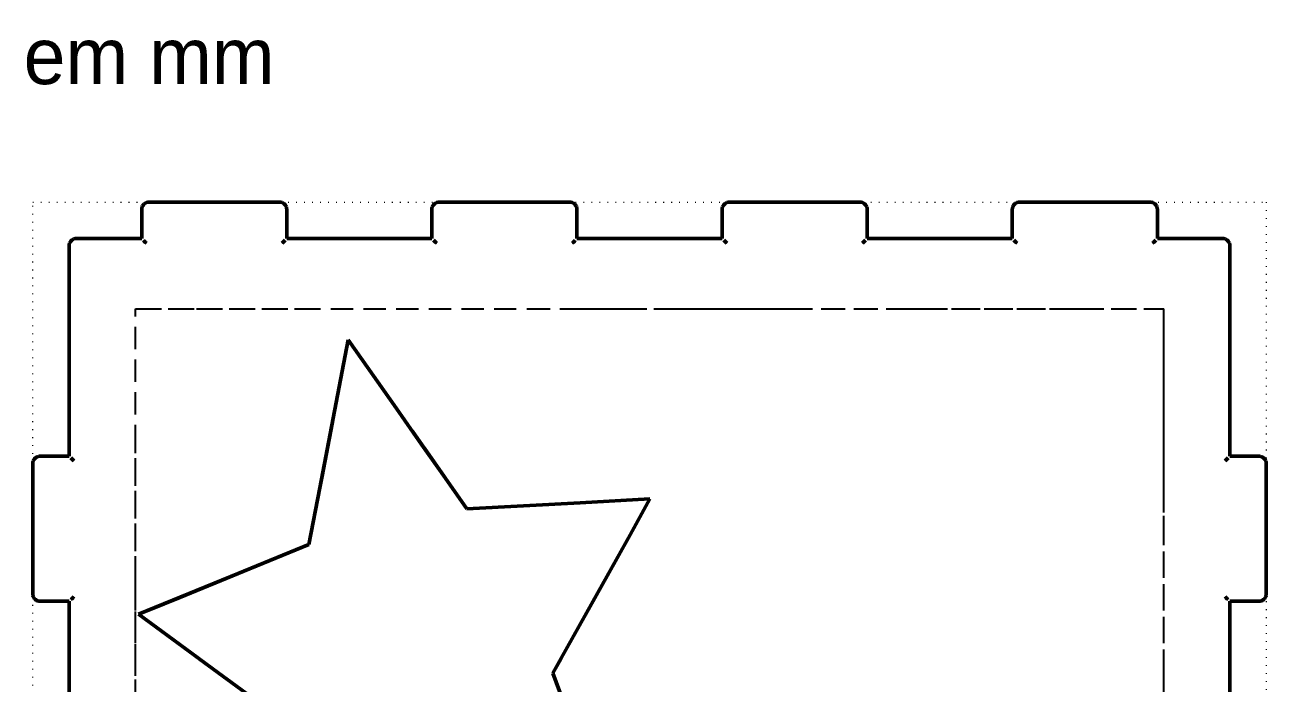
# Model space of a CAD drawing. Header units: millimetres. Extents: x 14 to 366, y 5 to 281.
# Drawn here: x 194.8 to 365.9, y 175.8 to 266.5 of the extents above; entities that cross this region are included whole.
import ezdxf

# ---------------------------------------------------------------- set-up
doc = ezdxf.new("R2010")
doc.units = ezdxf.units.MM
doc.linetypes.add('DOTTED', pattern=[1, 0, -1])
doc.linetypes.add('HIDDEN', pattern=[4.5, 3, -1.5])
for name, color, linetype, lineweight in [('HIDDEN', 8, 'HIDDEN', 25), ('REFERENCE', 8, 'DOTTED', 13), ('TEXT', 7, 'CONTINUOUS', 18), ('VISIBLE', 7, 'CONTINUOUS', 50)]:
    doc.layers.add(name, color=color, linetype=linetype, lineweight=lineweight)

msp = doc.modelspace()

# ---------------------------------------------------------------- linework, layer by layer
at = {"layer": 'HIDDEN'}
for p, q in [((210.63, 237.07), (210.87, 237.07)), ((210.87, 237.07), (210.87, 237.3)), ((211.1, 236.83), (211.23, 236.71)), ((211.23, 236.71), (211.37, 236.57)), ((211.37, 236.57), (211.53, 236.41)), ((230.21, 236.41), (230.37, 236.57)), ((230.37, 236.57), (230.51, 236.71)), ((230.51, 236.71), (230.64, 236.83)), ((250.63, 237.07), (250.87, 237.07)), ((250.87, 237.07), (250.87, 237.3)), ((251.1, 236.83), (251.23, 236.71)), ((251.23, 236.71), (251.37, 236.57)), ((251.37, 236.57), (251.53, 236.41)), ((270.21, 236.41), (270.37, 236.57)), ((270.37, 236.57), (270.51, 236.71)), ((270.51, 236.71), (270.64, 236.83)), ((291.1, 236.83), (291.23, 236.71)), ((291.23, 236.71), (291.37, 236.57)), ((291.37, 236.57), (291.53, 236.41)), ((310.21, 236.41), (310.37, 236.57)), ((310.37, 236.57), (310.51, 236.71)), ((310.51, 236.71), (310.64, 236.83)), ((310.87, 237.07), (310.87, 237.3)), ((310.87, 237.07), (311.11, 237.07)), ((331.1, 236.83), (331.23, 236.71)), ((331.23, 236.71), (331.37, 236.57)), ((331.37, 236.57), (331.53, 236.41)), ((350.21, 236.41), (350.37, 236.57)), ((350.37, 236.57), (350.51, 236.71)), ((350.51, 236.71), (350.64, 236.83)), ((350.87, 237.07), (350.87, 237.3)), ((350.87, 237.07), (351.11, 237.07)), ((210.01, 227.36), (351.76, 227.36)), ((210.01, 227.36), (210.32, 227.36)), ((210.01, 208.4), (210.01, 227.36)), ((210.01, 86.81), (210.01, 227.36)), ((210.32, 227.36), (210.62, 227.36)), ((210.62, 227.36), (218.42, 227.36)), ((218.42, 227.36), (232.45, 227.36)), ((232.45, 227.36), (264.17, 227.36)), ((264.17, 227.36), (271.2, 227.36)), ((271.2, 227.36), (276.96, 227.36)), ((276.96, 227.36), (284, 227.36)), ((284, 227.36), (298.26, 227.36)), ((298.26, 227.36), (300.33, 227.36)), ((300.33, 227.36), (316.09, 227.36)), ((316.09, 227.36), (318.94, 227.36)), ((318.94, 227.36), (336.95, 227.36)), ((336.95, 227.36), (339.99, 227.36)), ((339.99, 227.36), (351.76, 227.36)), ((351.76, 86.81), (351.76, 227.36)), ((351.76, 227.06), (351.76, 227.36)), ((351.76, 214.75), (351.76, 227.06)), ((239.35, 223.08), (248.19, 210.5)), ((351.76, 201.97), (351.76, 214.75)), ((248.19, 210.5), (255.7, 199.81)), ((233.93, 194.9), (236.86, 210.13)), ((200.63, 207.07), (200.87, 207.07)), ((200.87, 207.07), (200.87, 207.3)), ((210.01, 189.49), (210.01, 208.4)), ((360.87, 207.07), (360.87, 207.3)), ((360.87, 207.07), (361.1, 207.07)), ((201.1, 206.83), (201.23, 206.71)), ((201.23, 206.71), (201.37, 206.57)), ((201.37, 206.57), (201.53, 206.41)), ((360.21, 206.41), (360.37, 206.57)), ((360.37, 206.57), (360.51, 206.71)), ((360.51, 206.71), (360.64, 206.83)), ((351.76, 195.85), (351.76, 201.97)), ((255.7, 199.81), (269.34, 200.54)), ((269.34, 200.54), (280.93, 201.17)), ((273.7, 188.2), (280.93, 201.17)), ((351.76, 177.42), (351.76, 195.85)), ((210.01, 178.15), (210.01, 189.49)), ((201.1, 187.3), (201.23, 187.42)), ((201.23, 187.42), (201.37, 187.57)), ((201.37, 187.57), (201.53, 187.72)), ((267.56, 177.17), (273.7, 188.2)), ((360.21, 187.72), (360.37, 187.57)), ((360.37, 187.57), (360.51, 187.42)), ((360.51, 187.42), (360.64, 187.3)), ((210.01, 164.28), (210.01, 178.15)), ((220.5, 177.91), (232.32, 169.23)), ((267.56, 177.17), (273.06, 162.39)), ((351.76, 174.41), (351.76, 177.42))]:
    msp.add_line(p, q, dxfattribs=at)
at = {"layer": 'REFERENCE'}
for p, q in [((195.87, 242.07), (365.87, 242.07)), ((195.87, 72.07), (195.87, 242.07)), ((365.87, 242.07), (365.87, 72.07))]:
    msp.add_line(p, q, dxfattribs=at)
at = {"layer": 'VISIBLE'}
for p, q in [((210.88, 241.24), (210.93, 241.41)), ((210.93, 241.41), (211, 241.57)), ((211, 241.57), (211.1, 241.71)), ((211.1, 241.71), (211.23, 241.83)), ((211.23, 241.83), (211.37, 241.93)), ((211.37, 241.93), (211.53, 242)), ((211.53, 242), (211.7, 242.05)), ((211.7, 242.05), (211.87, 242.07)), ((211.87, 242.07), (229.87, 242.07)), ((229.87, 242.07), (230.04, 242.05)), ((230.04, 242.05), (230.21, 242)), ((230.21, 242), (230.37, 241.93)), ((230.37, 241.93), (230.51, 241.83)), ((230.51, 241.83), (230.64, 241.71)), ((230.64, 241.71), (230.74, 241.57)), ((230.74, 241.57), (230.81, 241.41)), ((230.81, 241.41), (230.85, 241.24)), ((250.88, 241.24), (250.93, 241.41)), ((250.93, 241.41), (251, 241.57)), ((251, 241.57), (251.1, 241.71)), ((251.1, 241.71), (251.23, 241.83)), ((251.23, 241.83), (251.37, 241.93)), ((251.37, 241.93), (251.53, 242)), ((251.53, 242), (251.7, 242.05)), ((251.7, 242.05), (251.87, 242.07)), ((251.87, 242.07), (269.87, 242.07)), ((269.87, 242.07), (270.04, 242.05)), ((270.04, 242.05), (270.21, 242)), ((270.21, 242), (270.37, 241.93)), ((270.37, 241.93), (270.51, 241.83)), ((270.51, 241.83), (270.64, 241.71)), ((270.64, 241.71), (270.74, 241.57)), ((270.74, 241.57), (270.81, 241.41)), ((270.81, 241.41), (270.85, 241.24)), ((290.88, 241.24), (290.93, 241.41)), ((290.93, 241.41), (291, 241.57)), ((291, 241.57), (291.1, 241.71)), ((291.1, 241.71), (291.23, 241.83)), ((291.23, 241.83), (291.37, 241.93)), ((291.37, 241.93), (291.53, 242)), ((291.53, 242), (291.7, 242.05)), ((291.7, 242.05), (291.87, 242.07)), ((291.87, 242.07), (309.87, 242.07)), ((309.87, 242.07), (310.04, 242.05)), ((310.04, 242.05), (310.21, 242)), ((310.21, 242), (310.37, 241.93)), ((310.37, 241.93), (310.51, 241.83)), ((310.51, 241.83), (310.64, 241.71)), ((310.64, 241.71), (310.74, 241.57)), ((310.74, 241.57), (310.81, 241.41)), ((310.81, 241.41), (310.85, 241.24)), ((330.88, 241.24), (330.93, 241.41)), ((330.93, 241.41), (331, 241.57)), ((331, 241.57), (331.1, 241.71)), ((331.1, 241.71), (331.23, 241.83)), ((331.23, 241.83), (331.37, 241.93)), ((331.37, 241.93), (331.53, 242)), ((331.53, 242), (331.7, 242.05)), ((331.7, 242.05), (331.87, 242.07)), ((331.87, 242.07), (349.87, 242.07)), ((349.87, 242.07), (350.04, 242.05)), ((350.04, 242.05), (350.21, 242)), ((350.21, 242), (350.37, 241.93)), ((350.37, 241.93), (350.51, 241.83)), ((350.51, 241.83), (350.64, 241.71)), ((350.64, 241.71), (350.74, 241.57)), ((350.74, 241.57), (350.81, 241.41)), ((350.81, 241.41), (350.85, 241.24)), ((210.87, 241.07), (210.88, 241.24)), ((210.87, 237.07), (210.87, 241.07)), ((230.85, 241.24), (230.87, 241.07)), ((230.87, 237.07), (230.87, 241.07)), ((250.87, 241.07), (250.88, 241.24)), ((250.87, 237.07), (250.87, 241.07)), ((270.85, 241.24), (270.87, 241.07)), ((270.87, 237.07), (270.87, 241.07)), ((290.87, 241.07), (290.88, 241.24)), ((290.87, 237.07), (290.87, 241.07)), ((310.85, 241.24), (310.87, 241.07)), ((310.87, 237.07), (310.87, 241.07)), ((330.87, 241.07), (330.88, 241.24)), ((330.87, 237.07), (330.87, 241.07)), ((350.85, 241.24), (350.87, 241.07)), ((350.87, 237.07), (350.87, 241.07)), ((200.87, 236.07), (200.88, 236.24)), ((200.88, 236.24), (200.93, 236.41)), ((200.93, 236.41), (201, 236.57)), ((201, 236.57), (201.1, 236.71)), ((201.1, 236.71), (201.23, 236.83)), ((201.23, 236.83), (201.37, 236.93)), ((201.37, 236.93), (201.53, 237)), ((201.53, 237), (201.7, 237.05)), ((201.7, 237.05), (201.87, 237.07)), ((201.87, 237.07), (210.87, 237.07)), ((211.1, 236.83), (211.23, 236.71)), ((211.23, 236.71), (211.37, 236.57)), ((211.37, 236.57), (211.53, 236.41)), ((230.21, 236.41), (230.37, 236.57)), ((230.37, 236.57), (230.51, 236.71)), ((230.51, 236.71), (230.64, 236.83)), ((230.87, 237.07), (250.87, 237.07)), ((251.1, 236.83), (251.23, 236.71)), ((251.23, 236.71), (251.37, 236.57)), ((251.37, 236.57), (251.53, 236.41)), ((270.21, 236.41), (270.37, 236.57)), ((270.37, 236.57), (270.51, 236.71)), ((270.51, 236.71), (270.64, 236.83)), ((270.87, 237.07), (290.87, 237.07)), ((291.1, 236.83), (291.23, 236.71)), ((291.23, 236.71), (291.37, 236.57)), ((291.37, 236.57), (291.53, 236.41)), ((310.21, 236.41), (310.37, 236.57)), ((310.37, 236.57), (310.51, 236.71)), ((310.51, 236.71), (310.64, 236.83)), ((310.87, 237.07), (330.87, 237.07)), ((331.1, 236.83), (331.23, 236.71)), ((331.23, 236.71), (331.37, 236.57)), ((331.37, 236.57), (331.53, 236.41)), ((350.21, 236.41), (350.37, 236.57)), ((350.37, 236.57), (350.51, 236.71)), ((350.51, 236.71), (350.64, 236.83)), ((350.87, 237.07), (359.87, 237.07)), ((359.87, 237.07), (360.04, 237.05)), ((360.04, 237.05), (360.21, 237)), ((360.21, 237), (360.37, 236.93)), ((360.37, 236.93), (360.51, 236.83)), ((360.51, 236.83), (360.64, 236.71)), ((360.64, 236.71), (360.74, 236.57)), ((360.74, 236.57), (360.81, 236.41)), ((360.81, 236.41), (360.85, 236.24)), ((360.85, 236.24), (360.87, 236.07)), ((200.87, 207.07), (200.87, 236.07)), ((360.87, 207.07), (360.87, 236.07)), ((236.86, 210.13), (239.35, 223.08)), ((237.28, 212.32), (239.35, 223.08)), ((237.28, 212.32), (239.35, 223.08)), ((239.35, 223.08), (246, 213.62)), ((237.13, 211.54), (237.28, 212.32)), ((246, 213.62), (249.46, 208.69)), ((235.74, 204.33), (237.13, 211.54)), ((248.19, 210.5), (252.69, 204.1)), ((248.19, 210.5), (249.46, 208.69)), ((235.43, 202.7), (236.86, 210.13)), ((196.53, 207), (196.7, 207.05)), ((196.7, 207.05), (196.87, 207.07)), ((196.87, 207.07), (200.87, 207.07)), ((249.46, 208.69), (249.84, 208.15)), ((249.46, 208.69), (252.69, 204.1)), ((249.84, 208.15), (252.69, 204.1)), ((249.84, 208.15), (252.61, 204.21)), ((360.87, 207.07), (364.87, 207.07)), ((364.87, 207.07), (365.04, 207.05)), ((365.04, 207.05), (365.21, 207)), ((195.87, 206.07), (195.88, 206.24)), ((195.87, 188.07), (195.87, 206.07)), ((195.88, 206.24), (195.93, 206.41)), ((195.93, 206.41), (196, 206.57)), ((196, 206.57), (196.1, 206.71)), ((196.1, 206.71), (196.23, 206.83)), ((196.23, 206.83), (196.37, 206.93)), ((196.37, 206.93), (196.53, 207)), ((201.1, 206.83), (201.23, 206.71)), ((201.23, 206.71), (201.37, 206.57)), ((201.37, 206.57), (201.53, 206.41)), ((360.21, 206.41), (360.37, 206.57)), ((360.37, 206.57), (360.51, 206.71)), ((360.51, 206.71), (360.64, 206.83)), ((365.21, 207), (365.37, 206.93)), ((365.37, 206.93), (365.51, 206.83)), ((365.51, 206.83), (365.64, 206.71)), ((365.64, 206.71), (365.74, 206.57)), ((365.74, 206.57), (365.81, 206.41)), ((365.81, 206.41), (365.85, 206.24)), ((365.85, 206.24), (365.87, 206.07)), ((365.87, 188.07), (365.87, 206.07)), ((235.43, 202.7), (235.74, 204.33)), ((252.61, 204.21), (252.67, 204.12)), ((252.69, 204.1), (255.7, 199.81)), ((252.69, 204.1), (254.96, 200.87)), ((233.93, 194.9), (235.43, 202.7)), ((254.96, 200.87), (255.7, 199.81)), ((254.96, 200.87), (255.7, 199.81)), ((255.7, 199.81), (271.29, 200.65)), ((271.29, 200.65), (280.93, 201.17)), ((278.18, 196.24), (280.93, 201.17)), ((278.69, 197.14), (280.93, 201.17)), ((279.25, 198.15), (280.93, 201.17)), ((278.18, 196.24), (278.69, 197.14)), ((278.69, 197.14), (279.25, 198.15)), ((273.7, 188.2), (278.18, 196.24)), ((275.06, 190.63), (278.18, 196.24)), ((223.14, 190.48), (233.93, 194.9)), ((224.96, 191.23), (233.93, 194.9)), ((224.96, 191.23), (233.93, 194.9)), ((210.45, 185.28), (223.14, 190.48)), ((216.14, 187.61), (224.96, 191.23)), ((272.67, 186.34), (275.06, 190.63)), ((195.87, 188.07), (195.88, 187.89)), ((195.88, 187.89), (195.93, 187.72)), ((195.93, 187.72), (196, 187.57)), ((196, 187.57), (196.1, 187.42)), ((196.1, 187.42), (196.23, 187.3)), ((196.23, 187.3), (196.37, 187.2)), ((196.37, 187.2), (196.53, 187.13)), ((196.53, 187.13), (196.7, 187.08)), ((196.7, 187.08), (196.87, 187.07)), ((196.87, 187.07), (200.87, 187.07)), ((200.87, 167.07), (200.87, 187.07)), ((201.1, 187.3), (201.23, 187.42)), ((201.23, 187.42), (201.37, 187.57)), ((201.37, 187.57), (201.53, 187.72)), ((210.45, 185.28), (216.14, 187.61)), ((211.81, 185.84), (216.14, 187.61)), ((268.71, 179.23), (273.7, 188.2)), ((360.21, 187.72), (360.37, 187.57)), ((360.37, 187.57), (360.51, 187.42)), ((360.51, 187.42), (360.64, 187.3)), ((360.87, 187.07), (364.87, 187.07)), ((360.87, 167.07), (360.87, 187.07)), ((364.87, 187.07), (365.04, 187.08)), ((365.04, 187.08), (365.21, 187.13)), ((365.21, 187.13), (365.37, 187.2)), ((365.37, 187.2), (365.51, 187.3)), ((365.51, 187.3), (365.64, 187.42)), ((365.64, 187.42), (365.74, 187.57)), ((365.74, 187.57), (365.81, 187.72)), ((365.81, 187.72), (365.85, 187.89)), ((365.85, 187.89), (365.87, 188.07)), ((210.45, 185.28), (211.81, 185.84)), ((210.45, 185.28), (213, 183.41)), ((210.45, 185.28), (213, 183.41)), ((210.45, 185.28), (220.5, 177.91)), ((268.71, 179.23), (272.67, 186.34)), ((213, 183.41), (218.58, 179.32)), ((213, 183.41), (220.5, 177.91)), ((218.58, 179.32), (218.8, 179.15)), ((218.8, 179.15), (229.08, 171.61)), ((267.56, 177.17), (268.71, 179.23)), ((267.56, 177.17), (268.67, 179.17)), ((267.56, 177.17), (268.65, 179.12)), ((267.56, 177.17), (270.58, 169.06))]:
    msp.add_line(p, q, dxfattribs=at)

# ---------------------------------------------------------------- texts
at = {"layer": 'TEXT'}
msp.add_text('P04  Placa: estrela / coracao  medidas em mm', height=7.7609, dxfattribs=at).set_placement((14.04, 258.33))

doc.saveas('drawing.dxf')
